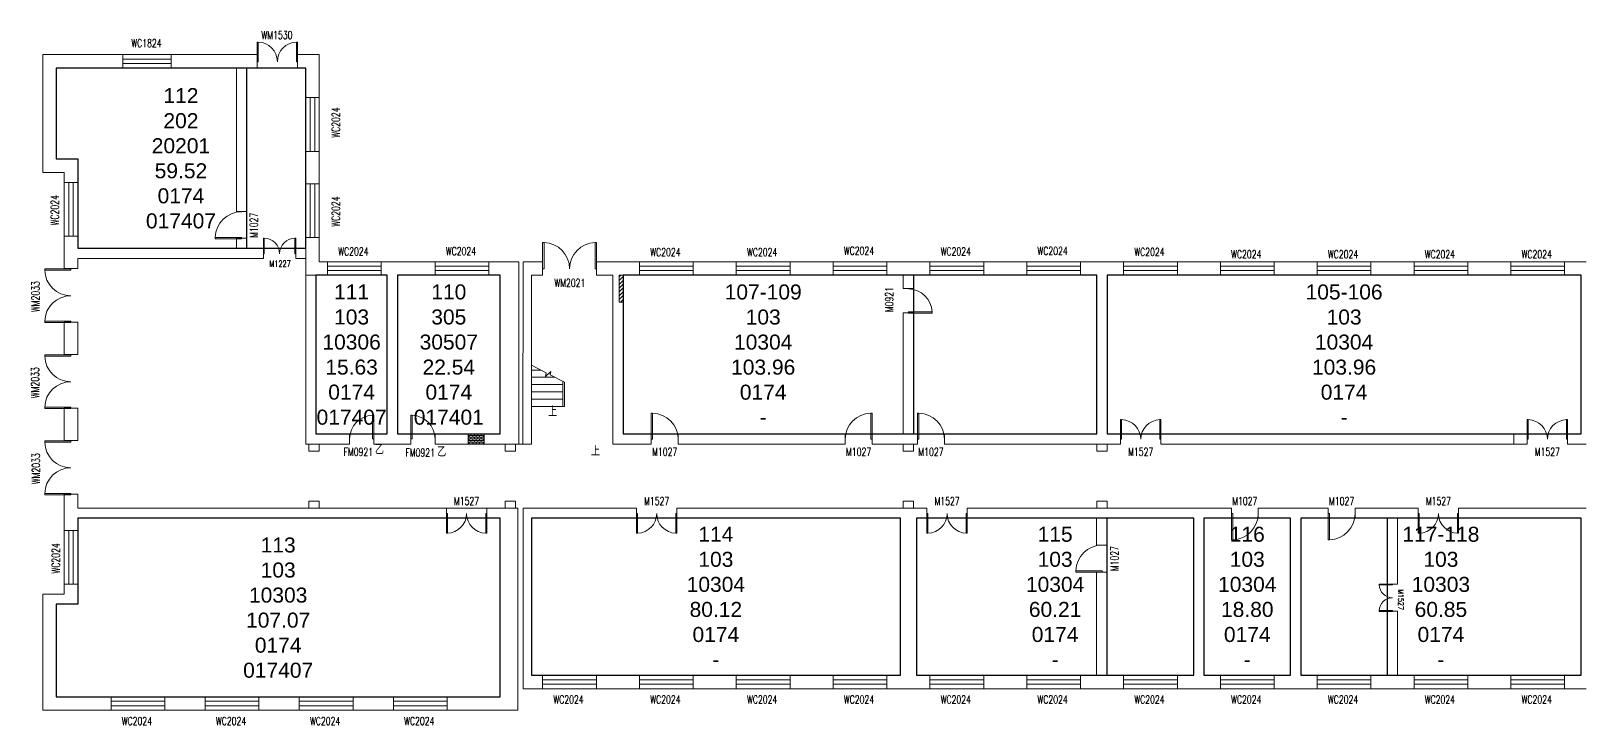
# Model space of a CAD drawing. Header units: millimetres. Extents: x 189790 to 293963, y 10485 to 40276.
# Drawn here: x 189790 to 247426, y 10485 to 36293 of the extents above; entities that cross this region are included whole.
import ezdxf

# ---------------------------------------------------------------- set-up
doc = ezdxf.new("R2010")
doc.units = ezdxf.units.MM
doc.header["$LTSCALE"] = 1000
doc.layers.add('body', color=30, linetype='Continuous', lineweight=15)
for name, color, linetype in [('RM', 4, 'Continuous'), ('RM$', 5, 'Continuous'), ('RM$TXT', 5, 'Continuous')]:
    doc.layers.add(name, color=color, linetype=linetype)
doc.styles.add('_TCH_DIM', font='SIMPLEX', dxfattribs={"bigfont": 'GBCBIG'})
doc.styles.add('_TCH_WINDOW', font='SIMPLEX', dxfattribs={"height": 3.5, "bigfont": 'GBCBIG'})
doc.styles.get("Standard").update_dxf_attribs({"font": 'arial.ttf'})

# ---------------------------------------------------------------- blocks, each defined once
blk = doc.blocks.new('$DorLib2D$00000001')
for p, q in [((0.45, 0.975), (0.5, 0.975)), ((0.45, 0), (0.45, 0.975)), ((0.5, 0), (0.5, 0.975)), ((0.5, 0), (0.45, 0))]:
    blk.add_line(p, q)
at = {"lineweight": 13}
blk.add_arc((0.475, 0), 0.975, 91.46928, 180, dxfattribs=at)
blk = doc.blocks.new('$TCHSYS$WIN2D')
for p, q in [((-0.5, 0.5), (0.5, 0.5)), ((-0.5, 0.5), (-0.5, -0.5)), ((0.5, 0.5), (0.5, -0.5)), ((0.5, 0.167), (-0.5, 0.167)), ((0.5, -0.167), (-0.5, -0.167)), ((-0.5, -0.5), (0.5, -0.5))]:
    blk.add_line(p, q)
blk = doc.blocks.new('$DorLib2D$00000002')
for p, q in [((-0.5, 0), (-0.5, 0.4875)), ((-0.475, 0.4875), (-0.5, 0.4875)), ((-0.475, 0), (-0.475, 0.4875)), ((0.475, 0), (0.475, 0.4875)), ((0.475, 0.4875), (0.5, 0.4875)), ((0.5, 0), (0.5, 0.4875)), ((-0.5, 0), (-0.475, 0)), ((0.5, 0), (0.475, 0))]:
    blk.add_line(p, q)
at = {"lineweight": 13}
for centre, start, end in [((-0.4875, 0), 0, 88.53072), ((0.4875, 0), 91.46928, 180)]:
    blk.add_arc(centre, 0.4875, start, end, dxfattribs=at)

msp = doc.modelspace()

# ---------------------------------------------------------------- hatches: boundary and pattern name
at = {"layer": 'body'}
h = msp.add_hatch(dxfattribs=at)
h.set_pattern_fill('ANSI31', color=30, scale=800, style=0)
h.set_pattern_definition([(45, (-10617.27, -267811.22), (-70.710678, 70.710678), [])])
h.paths.add_polyline_path([(211656, 27214), (211806, 27214), (211806, 26214), (211656, 26214)])
h = msp.add_hatch(dxfattribs=at)
h.set_pattern_fill('AR-B816', color=30, scale=8, style=0)
h.set_pattern_definition([(0, (-10617.265, 2375.26), (0, 64), []), (90, (-10617.265, 2375.26), (-64, 64), [64, -64])])
h.paths.add_polyline_path([(206040, 21314), (206040, 20934), (206640, 20934), (206640, 21314)])

# ---------------------------------------------------------------- linework, layer by layer
at = {"layer": 'body', "color": 30}
for p, q in [((193201, 35414), (190226, 35414)), ((190226, 35414), (190226, 31034)), ((193201, 34914), (193201, 35414)), ((198201, 35414), (195001, 35414)), ((195001, 35414), (195001, 34914)), ((198201, 34914), (198201, 35414)), ((200506, 35414), (199701, 35414)), ((199701, 35414), (199701, 34914)), ((200506, 33814), (200506, 35414)), ((190726, 34914), (193201, 34914)), ((190726, 34914), (190726, 31534)), ((195001, 34914), (197426, 34914)), ((197426, 29584), (197426, 34914)), ((197806, 29584), (197806, 34914)), ((197806, 34914), (198201, 34914)), ((199701, 34914), (200006, 34914)), ((200006, 34914), (200006, 33814)), ((200006, 33814), (200506, 33814)), ((200506, 31814), (200006, 31814)), ((200006, 31814), (200006, 30614)), ((200506, 30614), (200506, 31814)), ((191526, 31534), (190726, 31534)), ((191526, 30664), (191526, 31534)), ((191026, 31034), (190226, 31034)), ((191026, 31034), (191026, 30664)), ((191026, 30664), (191526, 30664)), ((200006, 30614), (200506, 30614)), ((197806, 29584), (197426, 29584)), ((191526, 28664), (191026, 28664)), ((191026, 28664), (191026, 28024)), ((191526, 28214), (191526, 28664)), ((197426, 28214), (197426, 28584)), ((197806, 28584), (197426, 28584)), ((197806, 28214), (197806, 28584)), ((200506, 28614), (200006, 28614)), ((200006, 28614), (200006, 28214)), ((200506, 28024), (200506, 28614)), ((191026, 28024), (191026, 27464)), ((197426, 28214), (191526, 28214)), ((191526, 27834), (198435, 27834)), ((191526, 27464), (191526, 27834)), ((198435, 28214), (197806, 28214)), ((198435, 27834), (198435, 28214)), ((200006, 28214), (199635, 28214)), ((199635, 28214), (199635, 27834)), ((199635, 27834), (200006, 27834)), ((200006, 27214), (200006, 27834)), ((200506, 27714), (200506, 28024)), ((200816, 27714), (200506, 27714)), ((200816, 27214), (200816, 27714)), ((203226, 27714), (202816, 27714)), ((202816, 27714), (202816, 27214)), ((204816, 27714), (203226, 27714)), ((204816, 27214), (204816, 27714)), ((207926, 27714), (206816, 27714)), ((206816, 27714), (206816, 27214)), ((207926, 20934), (207926, 27714)), ((208086, 27714), (208081, 20934)), ((208816, 27714), (208086, 27714)), ((208816, 27214), (208816, 27714)), ((211616, 27714), (210816, 27714)), ((210816, 27714), (210816, 27214)), ((212416, 27714), (211616, 27714)), ((212416, 27214), (212416, 27714)), ((216016, 27714), (214416, 27714)), ((214416, 27714), (214416, 27214)), ((216016, 27214), (216016, 27714)), ((219616, 27714), (218016, 27714)), ((218016, 27714), (218016, 27214)), ((219616, 27214), (219616, 27714)), ((222416, 27714), (221616, 27714)), ((221616, 27714), (221616, 27214)), ((223216, 27714), (222416, 27714)), ((223216, 27214), (223216, 27714)), ((226816, 27714), (225216, 27714)), ((225216, 27714), (225216, 27214)), ((226816, 27214), (226816, 27714)), ((229616, 27714), (228816, 27714)), ((228816, 27714), (228816, 27214)), ((230416, 27714), (229616, 27714)), ((230416, 27214), (230416, 27714)), ((234016, 27714), (232416, 27714)), ((232416, 27714), (232416, 27214)), ((234016, 27214), (234016, 27714)), ((237616, 27714), (236016, 27714)), ((236016, 27714), (236016, 27214)), ((237616, 27214), (237616, 27714)), ((241216, 27714), (239616, 27714)), ((239616, 27714), (239616, 27214)), ((241216, 27214), (241216, 27714)), ((244816, 27714), (243216, 27714)), ((243216, 27714), (243216, 27214)), ((244816, 27214), (244816, 27714)), ((247616, 27714), (246816, 27714)), ((246816, 27714), (246816, 27214)), ((191026, 27464), (191526, 27464)), ((200006, 27214), (200006, 20934)), ((200386, 27214), (200006, 27214)), ((200006, 27214), (200816, 27214)), ((200386, 21314), (200386, 27214)), ((202816, 27214), (203036, 27214)), ((203036, 27214), (203036, 21314)), ((203416, 27214), (204816, 27214)), ((203416, 27214), (203416, 21314)), ((206816, 27214), (207236, 27214)), ((207236, 21314), (207236, 27214)), ((208396, 27214), (208396, 20934)), ((208396, 27214), (208816, 27214)), ((210816, 27214), (211426, 27214)), ((211426, 20934), (211426, 27214)), ((211806, 21314), (211806, 27214)), ((211806, 27214), (212416, 27214)), ((214416, 27214), (216016, 27214)), ((218016, 27214), (219616, 27214)), ((218906, 27214), (218726, 27214)), ((221616, 27214), (222226, 27214)), ((222226, 27214), (222226, 26714)), ((222606, 26714), (222606, 27214)), ((222606, 27214), (223216, 27214)), ((225216, 27214), (226816, 27214)), ((228816, 27214), (229426, 27214)), ((229426, 21314), (229426, 27214)), ((229806, 27214), (230416, 27214)), ((229806, 21314), (229806, 27214)), ((232416, 27214), (234016, 27214)), ((236016, 27214), (237616, 27214)), ((239616, 27214), (241216, 27214)), ((243216, 27214), (244816, 27214)), ((246816, 27214), (247426, 27214)), ((247426, 21314), (247426, 27214)), ((222226, 26714), (222606, 26714)), ((191026, 25464), (191026, 24264)), ((191526, 25464), (191026, 25464)), ((191526, 24264), (191526, 25464)), ((222606, 25814), (222226, 25814)), ((222226, 25814), (222226, 21314)), ((222606, 21314), (222606, 25814)), ((191026, 24264), (191526, 24264)), ((222226, 24354), (222226, 24174)), ((208396, 22334), (208396, 23869)), ((208396, 23869), (208949, 23581)), ((208751, 23684), (208396, 23684)), ((208919, 23449), (209118, 23631)), ((209118, 23631), (209090, 23508)), ((209270, 23414), (208396, 23414)), ((209566, 23144), (208396, 23144)), ((208949, 23581), (208919, 23449)), ((209090, 23508), (209626, 23229)), ((209566, 22334), (209566, 23261)), ((209626, 22334), (209626, 23229)), ((209626, 22334), (209626, 23229)), ((209566, 22874), (208396, 22874)), ((209566, 22604), (208396, 22604)), ((191026, 22264), (191026, 21064)), ((191526, 22264), (191026, 22264)), ((191526, 21064), (191526, 22264)), ((209626, 22334), (208396, 22334)), ((209626, 22334), (209566, 22334)), ((209626, 22334), (209626, 22334)), ((191026, 21064), (191526, 21064)), ((200006, 20934), (201636, 20934)), ((201636, 21314), (200386, 21314)), ((201636, 20934), (201636, 21314)), ((203036, 21314), (202536, 21314)), ((202536, 21314), (202536, 20934)), ((202536, 20934), (203226, 20934)), ((203226, 20934), (203916, 20934)), ((203916, 21314), (203416, 21314)), ((203916, 20934), (203916, 21314)), ((207236, 21314), (204816, 21314)), ((204816, 21314), (204816, 20934)), ((204816, 20934), (207926, 20934)), ((208236, 20934), (207926, 20934)), ((208396, 20934), (208086, 20934)), ((211426, 20934), (212856, 20934)), ((212856, 21314), (211806, 21314)), ((212856, 20934), (212856, 21314)), ((220066, 21314), (213856, 21314)), ((213856, 21314), (213856, 20934)), ((213856, 20934), (220066, 20934)), ((218906, 21314), (218726, 21314)), ((220066, 20934), (220066, 21314)), ((222226, 21314), (221066, 21314)), ((221066, 21314), (221066, 20934)), ((221066, 20934), (222416, 20934)), ((222416, 20934), (222756, 20934)), ((222756, 21314), (222606, 21314)), ((222756, 20934), (222756, 21314)), ((229426, 21314), (223756, 21314)), ((223756, 21314), (223756, 20934)), ((223756, 20934), (229616, 20934)), ((229616, 20934), (230306, 20934)), ((230306, 21314), (229806, 21314)), ((230306, 20934), (230306, 21314)), ((245426, 21314), (231806, 21314)), ((231806, 21314), (231806, 20934)), ((231806, 20934), (245426, 20934)), ((244926, 20934), (244926, 21314)), ((245426, 20934), (245426, 21314)), ((247426, 21314), (246926, 21314)), ((246926, 21314), (246926, 20934)), ((246926, 20934), (247616, 20934)), ((191526, 19064), (191026, 19064)), ((191026, 19064), (191026, 18364)), ((191526, 18554), (191526, 19064)), ((194026, 18554), (191526, 18554)), ((200506, 18554), (194026, 18554)), ((205236, 18554), (200386, 18554)), ((205236, 18174), (205236, 18554)), ((206736, 18554), (206736, 18174)), ((208086, 11834), (208086, 18554)), ((212306, 18554), (208086, 18554)), ((212306, 18174), (212306, 18554)), ((222416, 18554), (213806, 18554)), ((213806, 18554), (213806, 18174)), ((223106, 18554), (222416, 18554)), ((223106, 18174), (223106, 18554)), ((233216, 18554), (224606, 18554)), ((224606, 18554), (224606, 18174)), ((234426, 18554), (233216, 18554)), ((234426, 18174), (234426, 18554)), ((236816, 18554), (235426, 18554)), ((235426, 18554), (235426, 18174)), ((238026, 18554), (236816, 18554)), ((238026, 18174), (238026, 18554)), ((240416, 18554), (239026, 18554)), ((239026, 18554), (239026, 18174)), ((241376, 18554), (240416, 18554)), ((241376, 18174), (241376, 18554)), ((247616, 18554), (242876, 18554)), ((242876, 18554), (242876, 18174)), ((191026, 18364), (191026, 17724)), ((191526, 17724), (191526, 18174)), ((191526, 18174), (194026, 18174)), ((194026, 18174), (198941, 18174)), ((198941, 18174), (205236, 18174)), ((206736, 18174), (207236, 18174)), ((207236, 11534), (207236, 18174)), ((208396, 18174), (208396, 12334)), ((208396, 18174), (212306, 18174)), ((213806, 18174), (222116, 18174)), ((222116, 12334), (222116, 18174)), ((222716, 18174), (223106, 18174)), ((222716, 12334), (222716, 18174)), ((224606, 18174), (233026, 18174)), ((233026, 12334), (233026, 18174)), ((233406, 12334), (233406, 18174)), ((233406, 18174), (234426, 18174)), ((235426, 18174), (236626, 18174)), ((236626, 12334), (236626, 18174)), ((237006, 18174), (238026, 18174)), ((237006, 12334), (237006, 18174)), ((239026, 18174), (240226, 18174)), ((240226, 15724), (240226, 18174)), ((240606, 15724), (240606, 18174)), ((240606, 18174), (241376, 18174)), ((242876, 18174), (247426, 18174)), ((247426, 12334), (247426, 18174)), ((191026, 17724), (191526, 17724)), ((191526, 15724), (191026, 15724)), ((191026, 15724), (191026, 15354)), ((191526, 14974), (191526, 15724)), ((240606, 15724), (240226, 15724)), ((191026, 15354), (190226, 15354)), ((190226, 15354), (190226, 11034)), ((191526, 14974), (190726, 14974)), ((190726, 14974), (190726, 11534)), ((240606, 14724), (240226, 14724)), ((240226, 12334), (240226, 14724)), ((240606, 12334), (240606, 14724)), ((208816, 12334), (208396, 12334)), ((208816, 11834), (208816, 12334)), ((212416, 12334), (210816, 12334)), ((210816, 12334), (210816, 11834)), ((212416, 11834), (212416, 12334)), ((216016, 12334), (214416, 12334)), ((214416, 12334), (214416, 11834)), ((216016, 11834), (216016, 12334)), ((219616, 12334), (218016, 12334)), ((218016, 12334), (218016, 11834)), ((219616, 11834), (219616, 12334)), ((222116, 12334), (221616, 12334)), ((221616, 12334), (221616, 11834)), ((223216, 12334), (222716, 12334)), ((223216, 11834), (223216, 12334)), ((226816, 12334), (225216, 12334)), ((225216, 12334), (225216, 11834)), ((226816, 11834), (226816, 12334)), ((230416, 12334), (228816, 12334)), ((228816, 12334), (228816, 11834)), ((230416, 11834), (230416, 12334)), ((233026, 12334), (232416, 12334)), ((232416, 12334), (232416, 11834)), ((233406, 12334), (236626, 12334)), ((237616, 12334), (237006, 12334)), ((237616, 11834), (237616, 12334)), ((240226, 12334), (239616, 12334)), ((239616, 12334), (239616, 11834)), ((241216, 12334), (240606, 12334)), ((241216, 11834), (241216, 12334)), ((244816, 12334), (243216, 12334)), ((243216, 12334), (243216, 11834)), ((244816, 11834), (244816, 12334)), ((247426, 12334), (246816, 12334)), ((246816, 12334), (246816, 11834)), ((192766, 11534), (190726, 11534)), ((192766, 11034), (192766, 11534)), ((195633, 11534), (194766, 11534)), ((194766, 11534), (194766, 11034)), ((196266, 11534), (195633, 11534)), ((196266, 11034), (196266, 11534)), ((199766, 11534), (198266, 11534)), ((198266, 11534), (198266, 11034)), ((199766, 11034), (199766, 11534)), ((203266, 11534), (201766, 11534)), ((201766, 11534), (201766, 11034)), ((203266, 11034), (203266, 11534)), ((207236, 11534), (205266, 11534)), ((205266, 11534), (205266, 11034)), ((208086, 11834), (208816, 11834)), ((210816, 11834), (212416, 11834)), ((214416, 11834), (216016, 11834)), ((218016, 11834), (219616, 11834)), ((221616, 11834), (222416, 11834)), ((222416, 11834), (223216, 11834)), ((225216, 11834), (226816, 11834)), ((228816, 11834), (230416, 11834)), ((232416, 11834), (233216, 11834)), ((233216, 11834), (236816, 11834)), ((236816, 11834), (237616, 11834)), ((239616, 11834), (240416, 11834)), ((240416, 11834), (241216, 11834)), ((243216, 11834), (244816, 11834)), ((246816, 11834), (247616, 11834)), ((190226, 11034), (192766, 11034)), ((194766, 11034), (195633, 11034)), ((195633, 11034), (196266, 11034)), ((198266, 11034), (199016, 11034)), ((199016, 11034), (199766, 11034)), ((201766, 11034), (203266, 11034))]:
    msp.add_line(p, q, dxfattribs=at)
for points in [[(199635, 28214), (200006, 28214), (200006, 27834), (199635, 27834)], [(211656, 27214), (211806, 27214), (211806, 26214), (211656, 26214)], [(200506, 20934), (200126, 20934), (200126, 20674), (200506, 20674)], [(206040, 21314), (206040, 20934), (206640, 20934), (206640, 21314)], [(207806, 20934), (207426, 20934), (207426, 20674), (207806, 20674)], [(222606, 20934), (222226, 20934), (222226, 20674), (222606, 20674)], [(229806, 20934), (229426, 20934), (229426, 20674), (229806, 20674)], [(244926, 21314), (245426, 21314), (245426, 20934), (244926, 20934)], [(200126, 18814), (200506, 18814), (200506, 18554), (200126, 18554)], [(207806, 18814), (207426, 18814), (207426, 18554), (207806, 18554)], [(222606, 18814), (222226, 18814), (222226, 18554), (222606, 18554)], [(229806, 18814), (229426, 18814), (229426, 18554), (229806, 18554)]]:
    msp.add_lwpolyline(points, close=True, dxfattribs=at)
for points in [[(200506, 18554), (200506, 18554), (200506, 18554), (200126, 18554), (200126, 18554), (207896, 18554), (207896, 11034), (205266, 11034)], [(229792, 17174), (229412, 17174), (229412, 18174), (229792, 18174), (229792, 17174)], [(229792, 16174), (229792, 12334), (229412, 12334), (229412, 16174), (229792, 16174)]]:
    msp.add_lwpolyline(points, dxfattribs=at)
at = {"layer": 'RM'}
msp.add_line((229412, 16174), (229412, 16174), dxfattribs=at)
msp.add_line((229412, 16174), (229412, 16174), dxfattribs=at)
for points in [[(197806, 34914), (197806, 28214), (200006, 28214), (200006, 34914)], [(222606, 27214), (222606, 21314), (229426, 21314), (229426, 27214)], [(229792, 18174), (229792, 12334), (233026, 12334), (233026, 18174)], [(237006, 18174), (237006, 12334), (240226, 12334), (240226, 18174)]]:
    msp.add_lwpolyline(points, close=True, dxfattribs=at)
at = {"layer": 'RM$'}
for points in [[(190726, 34914), (190726, 31534), (191526, 31534), (191526, 28214), (200006, 28214), (200006, 34914)], [(200386, 27214), (200386, 21314), (203036, 21314), (203036, 27214)], [(203416, 27214), (203416, 21314), (207236, 21314), (207236, 27214)], [(211806, 27214), (211806, 21314), (229426, 21314), (229426, 27214)], [(229806, 27214), (229806, 21314), (247426, 21314), (247426, 27214)], [(191526, 18174), (191526, 14974), (190726, 14974), (190726, 11534), (207236, 11534), (207236, 18174)], [(208396, 18174), (208396, 12334), (222116, 12334), (222116, 18174)], [(222716, 18174), (222716, 12334), (233026, 12334), (233026, 18174)], [(233406, 18174), (233406, 12334), (236626, 12334), (236626, 18174)], [(237006, 18174), (237006, 12334), (247426, 12334), (247426, 18174)]]:
    msp.add_lwpolyline(points, close=True, dxfattribs=at)

# ---------------------------------------------------------------- block references
at = {"layer": 'body', "color": 30}
ref = msp.add_blockref('$TCHSYS$WIN2D', (194101, 35164), dxfattribs=dict(at, xscale=-1800, yscale=-500, zscale=-1800, rotation=180))
ref.add_attrib('A', 'WC1824', (193521, 35690), dxfattribs={"height": 297.5, "style": '_TCH_WINDOW', "width": 0.705882})
ref = msp.add_blockref('$DorLib2D$00000002', (198951, 35149), dxfattribs=dict(at, xscale=1500, yscale=-1500, zscale=1500, rotation=180))
ref.add_attrib('A', 'WM1530', (198361, 35995), dxfattribs={"height": 297.5, "style": '_TCH_WINDOW', "width": 0.705882})
ref = msp.add_blockref('$TCHSYS$WIN2D', (200256, 32814), dxfattribs=dict(at, xscale=2000, yscale=-500, zscale=2000, rotation=90))
ref.add_attrib('A', 'WC2024', (201274, 32324), dxfattribs={"height": 297.5, "rotation": 90, "style": '_TCH_WINDOW', "width": 0.705882})
ref = msp.add_blockref('$TCHSYS$WIN2D', (191276, 29664), dxfattribs=dict(at, xscale=-2000, yscale=500, zscale=-2000, rotation=270))
ref.add_attrib('A', 'WC2024', (190824, 29064), dxfattribs={"height": 297.5, "rotation": 90, "style": '_TCH_WINDOW', "width": 0.705882})
ref = msp.add_blockref('$TCHSYS$WIN2D', (200256, 29614), dxfattribs=dict(at, xscale=2000, yscale=-500, zscale=2000, rotation=90))
ref.add_attrib('A', 'WC2024', (201274, 29014), dxfattribs={"height": 297.5, "rotation": 90, "style": '_TCH_WINDOW', "width": 0.705882})
ref = msp.add_blockref('$DorLib2D$00000001', (197616, 29069), dxfattribs=dict(at, xscale=-1000, yscale=1000, zscale=1000, rotation=90.00000000000007))
ref.add_attrib('A', 'M1027', (198229, 28599), dxfattribs={"height": 297.5, "rotation": 90, "style": '_TCH_WINDOW', "width": 0.705882})
ref = msp.add_blockref('$DorLib2D$00000002', (199035, 28009), dxfattribs=dict(at, xscale=-1200, yscale=-1200, zscale=-1200, rotation=180))
ref.add_attrib('A', 'M1227', (198659, 27518), dxfattribs={"height": 238, "style": '_TCH_WINDOW', "width": 0.705882})
ref = msp.add_blockref('$TCHSYS$WIN2D', (201816, 27464), dxfattribs=dict(at, xscale=-2000, yscale=-500, zscale=-2000, rotation=180))
ref.add_attrib('A', 'WC2024', (201216, 27946), dxfattribs={"height": 297.5, "style": '_TCH_WINDOW', "width": 0.705882})
ref = msp.add_blockref('$TCHSYS$WIN2D', (205816, 27464), dxfattribs=dict(at, xscale=-2000, yscale=-500, zscale=-2000, rotation=180))
ref.add_attrib('A', 'WC2024', (205216, 27957), dxfattribs={"height": 297.5, "style": '_TCH_WINDOW', "width": 0.705882})
ref = msp.add_blockref('$DorLib2D$00000002', (209816, 27449), dxfattribs=dict(at, xscale=-2000, yscale=-2000, zscale=-2000, rotation=180))
ref.add_attrib('A', 'WM2021', (209251, 26775), dxfattribs={"height": 297.5, "rotation": 360, "style": '_TCH_WINDOW', "width": 0.705882})
ref = msp.add_blockref('$TCHSYS$WIN2D', (220616, 27464), dxfattribs=dict(at, xscale=-2000, yscale=-500, zscale=-2000, rotation=180))
ref.add_attrib('A', 'WC2024', (220016, 27972), dxfattribs={"height": 297.5, "style": '_TCH_WINDOW', "width": 0.705882})
ref = msp.add_blockref('$TCHSYS$WIN2D', (224216, 27464), dxfattribs=dict(at, xscale=-2000, yscale=-500, zscale=-2000, rotation=180))
ref.add_attrib('A', 'WC2024', (223616, 27947), dxfattribs={"height": 297.5, "style": '_TCH_WINDOW', "width": 0.705882})
ref = msp.add_blockref('$TCHSYS$WIN2D', (227816, 27464), dxfattribs=dict(at, xscale=-2000, yscale=-500, zscale=-2000, rotation=180))
ref.add_attrib('A', 'WC2024', (227216, 27966), dxfattribs={"height": 297.5, "style": '_TCH_WINDOW', "width": 0.705882})
ref = msp.add_blockref('$TCHSYS$WIN2D', (213416, 27464), dxfattribs=dict(at, xscale=-2000, yscale=-500, zscale=-2000, rotation=180))
ref.add_attrib('A', 'WC2024', (212816, 27919), dxfattribs={"height": 297.5, "style": '_TCH_WINDOW', "width": 0.705882})
ref = msp.add_blockref('$TCHSYS$WIN2D', (217016, 27464), dxfattribs=dict(at, xscale=-2000, yscale=-500, zscale=-2000, rotation=180))
ref.add_attrib('A', 'WC2024', (216416, 27919), dxfattribs={"height": 297.5, "style": '_TCH_WINDOW', "width": 0.705882})
ref = msp.add_blockref('$TCHSYS$WIN2D', (231416, 27464), dxfattribs=dict(at, xscale=2000, yscale=-500, zscale=2000, rotation=180))
ref.add_attrib('A', 'WC2024', (230816, 27927), dxfattribs={"height": 297.5, "style": '_TCH_WINDOW', "width": 0.705882})
ref = msp.add_blockref('$TCHSYS$WIN2D', (235016, 27464), dxfattribs=dict(at, xscale=2000, yscale=500, zscale=2000, rotation=180))
ref.add_attrib('A', 'WC2024', (234416, 27840), dxfattribs={"height": 297.5, "style": '_TCH_WINDOW', "width": 0.705882})
ref = msp.add_blockref('$TCHSYS$WIN2D', (238616, 27464), dxfattribs=dict(at, xscale=2000, yscale=500, zscale=2000, rotation=180))
ref.add_attrib('A', 'WC2024', (238016, 27840), dxfattribs={"height": 297.5, "style": '_TCH_WINDOW', "width": 0.705882})
ref = msp.add_blockref('$TCHSYS$WIN2D', (242216, 27464), dxfattribs=dict(at, xscale=2000, yscale=500, zscale=2000, rotation=180))
ref.add_attrib('A', 'WC2024', (241616, 27840), dxfattribs={"height": 297.5, "style": '_TCH_WINDOW', "width": 0.705882})
ref = msp.add_blockref('$TCHSYS$WIN2D', (245816, 27464), dxfattribs=dict(at, xscale=2000, yscale=500, zscale=2000, rotation=180))
ref.add_attrib('A', 'WC2024', (245216, 27840), dxfattribs={"height": 297.5, "style": '_TCH_WINDOW', "width": 0.705882})
ref = msp.add_blockref('$DorLib2D$00000002', (191276, 26449), dxfattribs=dict(at, xscale=-2000, yscale=-2000, zscale=-2000, rotation=270.0000000000001))
ref.add_attrib('A', 'WM2033', (190106, 25839), dxfattribs={"height": 297.5, "rotation": 90, "style": '_TCH_WINDOW', "width": 0.705882})
ref = msp.add_blockref('$DorLib2D$00000001', (222416, 26249), dxfattribs=dict(at, xscale=-900, yscale=-900, zscale=-900, rotation=90))
ref.add_attrib('A', 'M0921', (221851, 25835), dxfattribs={"height": 297.5, "rotation": 90, "style": '_TCH_WINDOW', "width": 0.705882})
ref = msp.add_blockref('$DorLib2D$00000002', (191276, 23249), dxfattribs=dict(at, xscale=-2000, yscale=-2000, zscale=-2000, rotation=270.0000000000001))
ref.add_attrib('A', 'WM2033', (190088, 22639), dxfattribs={"height": 297.5, "rotation": 90, "style": '_TCH_WINDOW', "width": 0.705882})
at = {"layer": 'body', "color": 30, "xscale": 900, "yscale": 900, "zscale": 900}
msp.add_blockref('$DorLib2D$00000001', (202086, 21124), dxfattribs=at)
at = {"layer": 'body', "color": 30, "xscale": -900, "yscale": 900, "zscale": -900, "rotation": 359.9999999999999}
msp.add_blockref('$DorLib2D$00000001', (204366, 21124), dxfattribs=at)
at = {"layer": 'body', "color": 30}
ref = msp.add_blockref('$DorLib2D$00000001', (213356, 21109), dxfattribs=dict(at, xscale=1000, yscale=-1000, zscale=1000, rotation=180))
ref.add_attrib('A', 'M1027', (212886, 20495), dxfattribs={"height": 297.5, "style": '_TCH_WINDOW', "width": 0.705882})
ref = msp.add_blockref('$DorLib2D$00000001', (220566, 21109), dxfattribs=dict(at, xscale=-1000, yscale=-1000, zscale=-1000, rotation=180))
ref.add_attrib('A', 'M1027', (220096, 20495), dxfattribs={"height": 297.5, "style": '_TCH_WINDOW', "width": 0.705882})
ref = msp.add_blockref('$DorLib2D$00000001', (223256, 21109), dxfattribs=dict(at, xscale=1000, yscale=-1000, zscale=1000, rotation=180))
ref.add_attrib('A', 'M1027', (222786, 20495), dxfattribs={"height": 297.5, "style": '_TCH_WINDOW', "width": 0.705882})
ref = msp.add_blockref('$DorLib2D$00000002', (231056, 21109), dxfattribs=dict(at, xscale=-1500, yscale=-1500, zscale=-1500, rotation=180))
ref.add_attrib('A', 'M1527', (230586, 20495), dxfattribs={"height": 297.5, "style": '_TCH_WINDOW', "width": 0.705882})
ref = msp.add_blockref('$DorLib2D$00000002', (246176, 21109), dxfattribs=dict(at, xscale=1500, yscale=-1500, zscale=1500, rotation=180))
ref.add_attrib('A', 'M1527', (245706, 20495), dxfattribs={"height": 297.5, "style": '_TCH_WINDOW', "width": 0.705882})
ref = msp.add_blockref('$DorLib2D$00000002', (191276, 20049), dxfattribs=dict(at, xscale=-2000, yscale=-2000, zscale=-2000, rotation=270.0000000000001))
ref.add_attrib('A', 'WM2033', (190124, 19439), dxfattribs={"height": 297.5, "rotation": 90, "style": '_TCH_WINDOW', "width": 0.705882})
ref = msp.add_blockref('$DorLib2D$00000002', (205986, 18349), dxfattribs=dict(at, xscale=1500, yscale=1500, zscale=1500, rotation=180))
ref.add_attrib('A', 'M1527', (205516, 18665), dxfattribs={"height": 297.5, "style": '_TCH_WINDOW', "width": 0.705882})
ref = msp.add_blockref('$DorLib2D$00000002', (213056, 18349), dxfattribs=dict(at, xscale=-1500, yscale=1500, zscale=-1500, rotation=180))
ref.add_attrib('A', 'M1527', (212586, 18665), dxfattribs={"height": 297.5, "style": '_TCH_WINDOW', "width": 0.705882})
ref = msp.add_blockref('$DorLib2D$00000002', (223856, 18349), dxfattribs=dict(at, xscale=-1500, yscale=1500, zscale=-1500, rotation=180))
ref.add_attrib('A', 'M1527', (223386, 18665), dxfattribs={"height": 297.5, "style": '_TCH_WINDOW', "width": 0.705882})
ref = msp.add_blockref('$DorLib2D$00000001', (234926, 18349), dxfattribs=dict(at, xscale=1000, yscale=1000, zscale=1000, rotation=180))
ref.add_attrib('A', 'M1027', (234456, 18665), dxfattribs={"height": 297.5, "style": '_TCH_WINDOW', "width": 0.705882})
ref = msp.add_blockref('$DorLib2D$00000001', (238526, 18349), dxfattribs=dict(at, xscale=1000, yscale=1000, zscale=1000, rotation=180))
ref.add_attrib('A', 'M1027', (238056, 18665), dxfattribs={"height": 297.5, "style": '_TCH_WINDOW', "width": 0.705882})
ref = msp.add_blockref('$DorLib2D$00000002', (242126, 18349), dxfattribs=dict(at, xscale=-1500, yscale=1500, zscale=-1500, rotation=180))
ref.add_attrib('A', 'M1527', (241656, 18665), dxfattribs={"height": 297.5, "style": '_TCH_WINDOW', "width": 0.705882})
ref = msp.add_blockref('$TCHSYS$WIN2D', (191276, 16724), dxfattribs=dict(at, xscale=2000, yscale=500, zscale=2000, rotation=270))
ref.add_attrib('A', 'WC2024', (190861, 16118), dxfattribs={"height": 297.5, "rotation": 90, "style": '_TCH_WINDOW', "width": 0.705882})
ref = msp.add_blockref('$DorLib2D$00000001', (229616, 16674), dxfattribs=dict(at, xscale=-1000, yscale=1000, zscale=1000, rotation=90))
ref.add_attrib('A', 'M1027', (230229, 16204), dxfattribs={"height": 297.5, "rotation": 90, "style": '_TCH_WINDOW', "width": 0.705882})
ref = msp.add_blockref('$DorLib2D$00000002', (240416, 15218), dxfattribs=dict(at, xscale=-1012.5, yscale=1012.5, zscale=-1012.5, rotation=90))
ref.add_attrib('A', 'M1527', (240629, 15535), dxfattribs={"height": 200.8, "rotation": 270, "style": '_TCH_WINDOW', "width": 0.705882})
ref = msp.add_blockref('$TCHSYS$WIN2D', (209816, 12084), dxfattribs=dict(at, xscale=2000, yscale=500, zscale=2000))
ref.add_attrib('A', 'WC2024', (209216, 11285), dxfattribs={"height": 297.5, "style": '_TCH_WINDOW', "width": 0.705882})
ref = msp.add_blockref('$TCHSYS$WIN2D', (213416, 12084), dxfattribs=dict(at, xscale=2000, yscale=500, zscale=2000))
ref.add_attrib('A', 'WC2024', (212816, 11285), dxfattribs={"height": 297.5, "style": '_TCH_WINDOW', "width": 0.705882})
ref = msp.add_blockref('$TCHSYS$WIN2D', (217016, 12084), dxfattribs=dict(at, xscale=2000, yscale=500, zscale=2000))
ref.add_attrib('A', 'WC2024', (216416, 11285), dxfattribs={"height": 297.5, "style": '_TCH_WINDOW', "width": 0.705882})
ref = msp.add_blockref('$TCHSYS$WIN2D', (220616, 12084), dxfattribs=dict(at, xscale=2000, yscale=500, zscale=2000))
ref.add_attrib('A', 'WC2024', (220016, 11285), dxfattribs={"height": 297.5, "style": '_TCH_WINDOW', "width": 0.705882})
ref = msp.add_blockref('$TCHSYS$WIN2D', (224216, 12084), dxfattribs=dict(at, xscale=2000, yscale=500, zscale=2000))
ref.add_attrib('A', 'WC2024', (223616, 11285), dxfattribs={"height": 297.5, "style": '_TCH_WINDOW', "width": 0.705882})
ref = msp.add_blockref('$TCHSYS$WIN2D', (227816, 12084), dxfattribs=dict(at, xscale=2000, yscale=500, zscale=2000))
ref.add_attrib('A', 'WC2024', (227216, 11285), dxfattribs={"height": 297.5, "style": '_TCH_WINDOW', "width": 0.705882})
ref = msp.add_blockref('$TCHSYS$WIN2D', (231416, 12084), dxfattribs=dict(at, xscale=2000, yscale=500, zscale=2000))
ref.add_attrib('A', 'WC2024', (230816, 11285), dxfattribs={"height": 297.5, "style": '_TCH_WINDOW', "width": 0.705882})
ref = msp.add_blockref('$TCHSYS$WIN2D', (235016, 12084), dxfattribs=dict(at, xscale=2000, yscale=500, zscale=2000))
ref.add_attrib('A', 'WC2024', (234416, 11285), dxfattribs={"height": 297.5, "style": '_TCH_WINDOW', "width": 0.705882})
ref = msp.add_blockref('$TCHSYS$WIN2D', (238616, 12084), dxfattribs=dict(at, xscale=2000, yscale=500, zscale=2000))
ref.add_attrib('A', 'WC2024', (238016, 11285), dxfattribs={"height": 297.5, "style": '_TCH_WINDOW', "width": 0.705882})
ref = msp.add_blockref('$TCHSYS$WIN2D', (242216, 12084), dxfattribs=dict(at, xscale=-2000, yscale=-500, zscale=-2000))
ref.add_attrib('A', 'WC2024', (241616, 11285), dxfattribs={"height": 297.5, "style": '_TCH_WINDOW', "width": 0.705882})
ref = msp.add_blockref('$TCHSYS$WIN2D', (245816, 12084), dxfattribs=dict(at, xscale=-2000, yscale=-500, zscale=-2000))
ref.add_attrib('A', 'WC2024', (245216, 11285), dxfattribs={"height": 297.5, "style": '_TCH_WINDOW', "width": 0.705882})
ref = msp.add_blockref('$TCHSYS$WIN2D', (193766, 11284), dxfattribs=dict(at, xscale=2000, yscale=500, zscale=2000))
ref.add_attrib('A', 'WC2024', (193166, 10485), dxfattribs={"height": 297.5, "style": '_TCH_WINDOW', "width": 0.705882})
ref = msp.add_blockref('$TCHSYS$WIN2D', (197266, 11284), dxfattribs=dict(at, xscale=2000, yscale=500, zscale=2000))
ref.add_attrib('A', 'WC2024', (196666, 10485), dxfattribs={"height": 297.5, "style": '_TCH_WINDOW', "width": 0.705882})
ref = msp.add_blockref('$TCHSYS$WIN2D', (200766, 11284), dxfattribs=dict(at, xscale=2000, yscale=500, zscale=2000))
ref.add_attrib('A', 'WC2024', (200166, 10485), dxfattribs={"height": 297.5, "style": '_TCH_WINDOW', "width": 0.705882})
ref = msp.add_blockref('$TCHSYS$WIN2D', (204266, 11284), dxfattribs=dict(at, xscale=2000, yscale=500, zscale=2000))
ref.add_attrib('A', 'WC2024', (203666, 10485), dxfattribs={"height": 297.5, "style": '_TCH_WINDOW', "width": 0.705882})

# ---------------------------------------------------------------- texts
for s, style, p in [('上', '_TCH_DIM', (209017, 21963)), ('乙', '_TCH_WINDOW', (202578, 20551)), ('乙', '_TCH_WINDOW', (204892, 20467)), ('上', '_TCH_DIM', (210612, 20494)), ('上', '_TCH_DIM', (210612, 20494))]:
    msp.add_text(s, height=338, dxfattribs=dict(at, style=style)).set_placement(p)
at = {"layer": 'body', "color": 30, "style": '_TCH_WINDOW', "width": 0.705882}
for p in [(201413, 20491), (203712, 20467)]:
    msp.add_text('FM0921', height=297.5, dxfattribs=at).set_placement(p)
at = {"layer": 'RM$TXT', "char_height": 558.8, "attachment_point": 8}
for s, insert in [('112^M^J202^M^J20201^M^J59.52^M^J0174^M^J017407^M^J', (195366, 28945)), ('111^M^J103^M^J10306^M^J15.63^M^J0174^M^J017407^M^J', (201711, 21645)), ('110^M^J305^M^J30507^M^J22.54^M^J0174^M^J017401^M^J', (205326, 21645)), ('107-109^M^J103^M^J10304^M^J103.96^M^J0174^M^J-^M^J', (217016, 21651)), ('105-106^M^J103^M^J10304^M^J103.96^M^J0174^M^J-^M^J', (238616, 21651)), ('113^M^J103^M^J10303^M^J107.07^M^J0174^M^J017407^M^J', (198981, 12235)), ('114^M^J103^M^J10304^M^J80.12^M^J0174^M^J-^M^J', (215256, 12641)), ('115^M^J103^M^J10304^M^J60.21^M^J0174^M^J-^M^J', (227871, 12641)), ('116^M^J103^M^J10304^M^J18.80^M^J0174^M^J-^M^J', (235016, 12641)), ('117-118^M^J103^M^J10303^M^J60.85^M^J0174^M^J-^M^J', (242216, 12641))]:
    msp.add_mtext(s, dxfattribs=dict(at, insert=insert))

doc.saveas('drawing.dxf')
